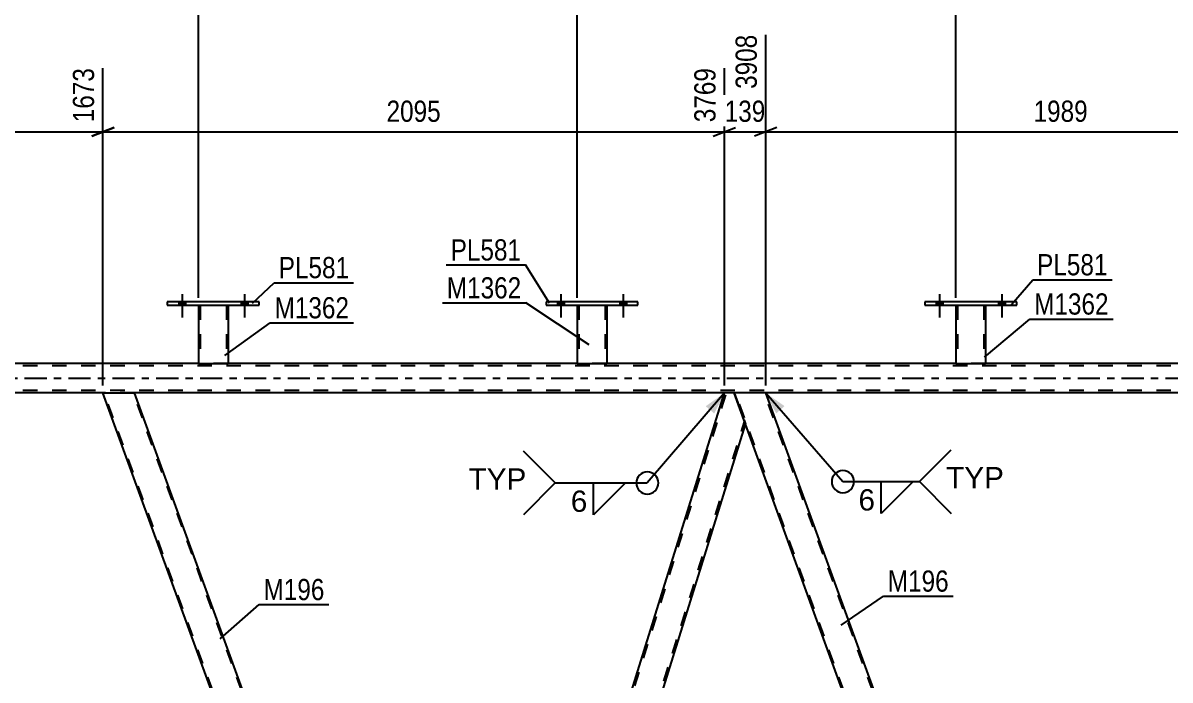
# Model space of a CAD drawing. Header units: millimetres. Extents: x 0 to 841, y 0 to 594.
# Drawn here: x 109.8 to 264.6, y 398.9 to 487.6 of the extents above; entities that cross this region are included whole.
import ezdxf

# ---------------------------------------------------------------- set-up
doc = ezdxf.new("R2010")
doc.units = ezdxf.units.MM
doc.linetypes.add('DXK_LINE_DOT2', pattern=[3.9198, 1.9599, -1.9599])
doc.linetypes.add('DXK_LINE_DOT3', pattern=[5.9187, 2.979, -0.9799, 0.9799, -0.9799])
doc.styles.add('Arial', font='ARIAL.TTF', dxfattribs={"height": 0.2})
doc.styles.add('Arial Narrow', font='ARIALN.TTF', dxfattribs={"height": 0.2})

# ---------------------------------------------------------------- blocks, each defined once
blk = doc.blocks.new('Bolt-318888822-3717 - 3653')
at = {"linetype": 'Continuous'}
for points in [[(181.96, 449.48), (182.84, 449.48), (182.84, 449.96), (181.96, 449.96)], [(190.36, 449.48), (191.24, 449.48), (191.24, 449.96), (190.36, 449.96)]]:
    blk.add_hatch(color=1, dxfattribs=at).paths.add_polyline_path(points)
at = {"color": 1, "linetype": 'Continuous'}
for p, q in [((182.4, 450.96), (182.4, 447.84)), ((190.8, 450.96), (190.8, 447.84)), ((181.96, 449.96), (181.96, 449.48)), ((182.84, 449.96), (182.84, 449.48)), ((190.36, 449.96), (190.36, 449.48)), ((191.24, 449.96), (191.24, 449.48))]:
    blk.add_line(p, q, dxfattribs=at)
blk = doc.blocks.new('Part-318888822-4085 - 3653')
at = {"color": 7, "linetype": 'DXK_LINE_DOT2'}
for p, q in [((289.84, 437.64), (253.03, 319.52)), ((292.32, 433.76), (255.75, 316.42)), ((292.46, 433.39), (292.44, 433.44)), ((292.46, 433.39), (292.44, 433.44)), ((253.31, 321.24), (252.89, 319.89)), ((257.5, 321.24), (256, 316.42)), ((254.15, 316.42), (252.89, 319.89)), ((256, 316.42), (254.15, 316.42))]:
    blk.add_line(p, q, dxfattribs=at)
at = {"color": 2, "linetype": 'Continuous'}
for p, q in [((289.59, 437.64), (253.31, 321.24)), ((290.91, 437.64), (289.59, 437.64)), ((292.44, 433.44), (290.91, 437.64)), ((292.46, 433.39), (257.5, 321.24))]:
    blk.add_line(p, q, dxfattribs=at)
blk = doc.blocks.new('Bolt-318888822-3715 - 3653')
at = {"linetype": 'Continuous'}
for points in [[(130.88, 449.48), (131.76, 449.48), (131.76, 449.96), (130.88, 449.96)], [(139.28, 449.48), (140.16, 449.48), (140.16, 449.96), (139.28, 449.96)]]:
    blk.add_hatch(color=1, dxfattribs=at).paths.add_polyline_path(points)
at = {"color": 1, "linetype": 'Continuous'}
for p, q in [((131.32, 450.96), (131.32, 447.84)), ((139.72, 450.96), (139.72, 447.84)), ((130.88, 449.96), (130.88, 449.48)), ((131.76, 449.96), (131.76, 449.48)), ((139.28, 449.96), (139.28, 449.48)), ((140.16, 449.96), (140.16, 449.48))]:
    blk.add_line(p, q, dxfattribs=at)
blk = doc.blocks.new('Bolt-318888822-3716 - 3653')
at = {"linetype": 'Continuous'}
for points in [[(181.96, 449.48), (182.84, 449.48), (182.84, 449.96), (181.96, 449.96)], [(190.36, 449.48), (191.24, 449.48), (191.24, 449.96), (190.36, 449.96)]]:
    blk.add_hatch(color=1, dxfattribs=at).paths.add_polyline_path(points)
at = {"color": 1, "linetype": 'Continuous'}
for p, q in [((182.4, 450.96), (182.4, 447.84)), ((190.8, 450.96), (190.8, 447.84)), ((181.96, 449.96), (181.96, 449.48)), ((182.84, 449.96), (182.84, 449.48)), ((190.36, 449.96), (190.36, 449.48)), ((191.24, 449.96), (191.24, 449.48))]:
    blk.add_line(p, q, dxfattribs=at)
blk = doc.blocks.new('Bolt-318888822-3718 - 3653')
at = {"linetype": 'Continuous'}
for points in [[(233.04, 449.48), (233.92, 449.48), (233.92, 449.96), (233.04, 449.96)], [(241.44, 449.48), (242.32, 449.48), (242.32, 449.96), (241.44, 449.96)]]:
    blk.add_hatch(color=1, dxfattribs=at).paths.add_polyline_path(points)
at = {"color": 1, "linetype": 'Continuous'}
for p, q in [((233.48, 450.96), (233.48, 447.84)), ((241.88, 450.96), (241.88, 447.84)), ((233.04, 449.96), (233.04, 449.48)), ((233.92, 449.96), (233.92, 449.48)), ((241.44, 449.96), (241.44, 449.48)), ((242.32, 449.96), (242.32, 449.48))]:
    blk.add_line(p, q, dxfattribs=at)
blk = doc.blocks.new('Bolt-318888822-3872 - 3653')
at = {"linetype": 'Continuous'}
for points in [[(130.88, 449.48), (131.76, 449.48), (131.76, 449.96), (130.88, 449.96)], [(139.28, 449.48), (140.16, 449.48), (140.16, 449.96), (139.28, 449.96)]]:
    blk.add_hatch(color=1, dxfattribs=at).paths.add_polyline_path(points)
at = {"color": 1, "linetype": 'Continuous'}
for p, q in [((131.32, 450.96), (131.32, 447.84)), ((139.72, 450.96), (139.72, 447.84)), ((130.88, 449.96), (130.88, 449.48)), ((131.76, 449.96), (131.76, 449.48)), ((139.28, 449.96), (139.28, 449.48)), ((140.16, 449.96), (140.16, 449.48))]:
    blk.add_line(p, q, dxfattribs=at)
blk = doc.blocks.new('Part-318888822-3869 - 3653')
at = {"color": 2, "linetype": 'Continuous'}
for p, q in [((129.32, 449.96), (129.32, 449.48)), ((141.72, 449.96), (129.32, 449.96)), ((129.32, 449.48), (141.72, 449.48)), ((141.72, 449.48), (141.72, 449.96))]:
    blk.add_line(p, q, dxfattribs=at)
blk = doc.blocks.new('Part-318888822-3877 - 3653')
at = {"color": 2, "linetype": 'Continuous'}
for p, q in [((231.48, 449.96), (231.48, 449.48)), ((243.88, 449.96), (231.48, 449.96)), ((231.48, 449.48), (243.88, 449.48)), ((243.88, 449.48), (243.88, 449.96))]:
    blk.add_line(p, q, dxfattribs=at)
blk = doc.blocks.new('Part-318888822-3882 - 3653')
at = {"color": 2, "linetype": 'Continuous'}
for p, q in [((235.68, 449.48), (235.68, 441.64)), ((239.68, 449.48), (239.68, 441.64)), ((235.68, 441.64), (239.68, 441.64))]:
    blk.add_line(p, q, dxfattribs=at)
at = {"color": 7, "linetype": 'DXK_LINE_DOT2'}
for p, q in [((235.68, 449.48), (239.68, 449.48)), ((235.68, 449.48), (235.68, 449.48)), ((235.68, 449.48), (235.68, 449.48)), ((235.92, 449.48), (235.92, 441.64)), ((239.44, 449.48), (239.44, 441.64)), ((239.68, 449.48), (239.68, 449.48)), ((239.68, 449.48), (239.68, 449.48)), ((239.39, 441.64), (239.43, 441.64)), ((239.39, 441.64), (239.43, 441.64)), ((239.43, 441.64), (239.44, 441.64)), ((239.43, 441.64), (239.44, 441.64))]:
    blk.add_line(p, q, dxfattribs=at)
blk = doc.blocks.new('Bolt-318888822-3900 - 3653')
at = {"linetype": 'Continuous'}
for points in [[(233.04, 449.48), (233.92, 449.48), (233.92, 449.96), (233.04, 449.96)], [(241.44, 449.48), (242.32, 449.48), (242.32, 449.96), (241.44, 449.96)]]:
    blk.add_hatch(color=1, dxfattribs=at).paths.add_polyline_path(points)
at = {"color": 1, "linetype": 'Continuous'}
for p, q in [((233.48, 450.96), (233.48, 447.84)), ((241.88, 450.96), (241.88, 447.84)), ((233.04, 449.96), (233.04, 449.48)), ((233.92, 449.96), (233.92, 449.48)), ((241.44, 449.96), (241.44, 449.48)), ((242.32, 449.96), (242.32, 449.48))]:
    blk.add_line(p, q, dxfattribs=at)
blk = doc.blocks.new('Part-318888822-3975 - 3653')
at = {"color": 2, "linetype": 'Continuous'}
for p, q in [((164.76, 316.42), (120.64, 437.64)), ((120.64, 437.64), (124.9, 437.64)), ((167.77, 319.84), (124.9, 437.64))]:
    blk.add_line(p, q, dxfattribs=at)
at = {"color": 7, "linetype": 'DXK_LINE_DOT2'}
for p, q in [((164.93, 316.42), (120.81, 437.64)), ((168.85, 316.42), (124.73, 437.64)), ((169.02, 316.42), (167.77, 319.84)), ((164.76, 316.42), (169.02, 316.42))]:
    blk.add_line(p, q, dxfattribs=at)
blk = doc.blocks.new('Part-318888822-3998 - 3653')
at = {"color": 2, "linetype": 'Continuous'}
for p, q in [((133.52, 449.48), (133.52, 441.64)), ((137.52, 449.48), (137.52, 441.64)), ((133.52, 441.64), (137.52, 441.64))]:
    blk.add_line(p, q, dxfattribs=at)
at = {"color": 7, "linetype": 'DXK_LINE_DOT2'}
for p, q in [((133.52, 449.48), (137.52, 449.48)), ((133.52, 449.48), (133.52, 449.48)), ((133.52, 449.48), (133.52, 449.48)), ((133.76, 449.48), (133.76, 441.64)), ((137.28, 449.48), (137.28, 441.64)), ((137.52, 449.48), (137.52, 449.48)), ((137.52, 449.48), (137.52, 449.48)), ((137.23, 441.64), (137.26, 441.64)), ((137.23, 441.64), (137.26, 441.64)), ((137.26, 441.64), (137.28, 441.64)), ((137.26, 441.64), (137.28, 441.64))]:
    blk.add_line(p, q, dxfattribs=at)
blk = doc.blocks.new('Part-318888822-4003 - 3653')
at = {"color": 2, "linetype": 'Continuous'}
for p, q in [((180.4, 449.96), (180.4, 449.48)), ((192.8, 449.96), (180.4, 449.96)), ((180.4, 449.48), (192.8, 449.48)), ((192.8, 449.48), (192.8, 449.96))]:
    blk.add_line(p, q, dxfattribs=at)
blk = doc.blocks.new('Part-318888822-4008 - 3653')
at = {"color": 2, "linetype": 'Continuous'}
for p, q in [((184.6, 449.48), (184.6, 441.64)), ((188.6, 449.48), (188.6, 441.64)), ((184.6, 441.64), (188.6, 441.64))]:
    blk.add_line(p, q, dxfattribs=at)
at = {"color": 7, "linetype": 'DXK_LINE_DOT2'}
for p, q in [((184.6, 449.48), (188.6, 449.48)), ((184.6, 449.48), (184.6, 449.48)), ((184.6, 449.48), (184.6, 449.48)), ((184.84, 449.48), (184.84, 441.64)), ((188.36, 449.48), (188.36, 441.64)), ((188.6, 449.48), (188.6, 449.48)), ((188.6, 449.48), (188.6, 449.48)), ((188.31, 441.64), (188.34, 441.64)), ((188.31, 441.64), (188.34, 441.64)), ((188.34, 441.64), (188.36, 441.64)), ((188.34, 441.64), (188.36, 441.64))]:
    blk.add_line(p, q, dxfattribs=at)
blk = doc.blocks.new('Part-318888822-4075 - 3653')
at = {"color": 2, "linetype": 'Continuous'}
for p, q in [((167.76, 319.89), (204.46, 437.64)), ((205.78, 437.64), (204.46, 437.64)), ((207.31, 433.44), (205.78, 437.64)), ((170.86, 316.42), (207.32, 433.39)), ((169.02, 316.42), (167.77, 319.84))]:
    blk.add_line(p, q, dxfattribs=at)
at = {"color": 7, "linetype": 'DXK_LINE_DOT2'}
for p, q in [((167.89, 319.52), (204.71, 437.64)), ((170.61, 316.42), (207.19, 433.76)), ((207.32, 433.39), (207.31, 433.44)), ((207.32, 433.39), (207.31, 433.44)), ((167.77, 319.84), (167.76, 319.89)), ((169.02, 316.42), (170.86, 316.42))]:
    blk.add_line(p, q, dxfattribs=at)
blk = doc.blocks.new('Part-318888822-4080 - 3653')
at = {"color": 2, "linetype": 'Continuous'}
for p, q in [((210.03, 437.64), (205.78, 437.64)), ((252.4, 321.24), (210.03, 437.64)), ((248.14, 321.24), (207.31, 433.44))]:
    blk.add_line(p, q, dxfattribs=at)
at = {"color": 7, "linetype": 'DXK_LINE_DOT2'}
for p, q in [((205.78, 437.64), (207.31, 433.44)), ((250.07, 316.42), (205.95, 437.64)), ((253.98, 316.42), (209.86, 437.64)), ((249.9, 316.42), (248.14, 321.24)), ((254.15, 316.42), (252.4, 321.24)), ((254.15, 316.42), (249.9, 316.42))]:
    blk.add_line(p, q, dxfattribs=at)
blk = doc.blocks.new('Part-318888822-4171 - 3653')
at = {"color": 7, "linetype": 'DXK_LINE_DOT2'}
for p, q in [((527.31, 441.32), (68.64, 441.32)), ((137.52, 441.64), (133.52, 441.64)), ((188.6, 441.64), (184.6, 441.64)), ((239.68, 441.64), (235.68, 441.64)), ((527.31, 437.96), (68.64, 437.96)), ((124.9, 437.64), (120.64, 437.64)), ((210.03, 437.64), (204.46, 437.64))]:
    blk.add_line(p, q, dxfattribs=at)
at = {"color": 2, "linetype": 'Continuous'}
for p, q in [((133.52, 441.64), (86.44, 441.64)), ((184.6, 441.64), (137.52, 441.64)), ((235.68, 441.64), (188.6, 441.64)), ((286.76, 441.64), (239.68, 441.64)), ((120.64, 437.64), (68.64, 437.64)), ((204.46, 437.64), (124.9, 437.64)), ((289.59, 437.64), (210.03, 437.64))]:
    blk.add_line(p, q, dxfattribs=at)
at = {"color": 7, "linetype": 'DXK_LINE_DOT3'}
blk.add_line((68.64, 439.64), (527.31, 439.64), dxfattribs=at)
blk = doc.blocks.new('StraightDimension-318888822-14123 - 3653')
at = {"color": 7, "linetype": 'Continuous'}
for p, q in [((120.64, 438.64), (120.64, 481.5)), ((204.46, 438.64), (204.46, 481.5)), ((122.14, 473.49), (119.14, 472.29)), ((202.96, 472.29), (205.96, 473.49)), ((120.64, 472.89), (204.46, 472.89))]:
    blk.add_line(p, q, dxfattribs=at)
at = {"color": 0, "linetype": 'Continuous'}
blk.add_wipeout([(203.86, 482.1), (199.66, 482.1), (199.66, 473.59), (203.86, 473.59)], dxfattribs=at)
at = {"color": 0}
blk.add_wipeout([(166.81, 473.64), (166.81, 477.84), (158.29, 477.84), (158.29, 473.64)], dxfattribs=at)
at = {"color": 3, "linetype": 'Continuous', "style": 'Arial Narrow'}
blk.add_text('3769', height=2.863, rotation=90.0002, dxfattribs=at).set_placement((203.26, 474.19))
at = {"color": 3, "style": 'Arial Narrow'}
blk.add_text('2095', height=2.863, dxfattribs=at).set_placement((158.89, 474.24))
blk = doc.blocks.new('StraightDimension-318888822-14589 - 3653')
at = {"color": 7, "linetype": 'Continuous'}
for p, q in [((184.6, 450.48), (184.6, 500.26)), ((235.68, 450.48), (235.68, 500.26)), ((186.1, 492.25), (183.1, 491.05)), ((234.18, 491.05), (237.18, 492.25)), ((184.6, 491.65), (235.68, 491.65))]:
    blk.add_line(p, q, dxfattribs=at)
at = {"color": 0, "linetype": 'Continuous'}
blk.add_wipeout([(235.08, 500.86), (230.88, 500.86), (230.88, 492.35), (235.08, 492.35)], dxfattribs=at)
at = {"color": 0}
blk.add_wipeout([(214.4, 492.4), (214.4, 496.6), (205.89, 496.6), (205.89, 492.4)], dxfattribs=at)
at = {"color": 3, "linetype": 'Continuous', "style": 'Arial Narrow'}
blk.add_text('4549', height=2.863, rotation=90.0002, dxfattribs=at).set_placement((234.48, 492.95))
at = {"color": 3, "style": 'Arial Narrow'}
blk.add_text('1277', height=2.863, dxfattribs=at).set_placement((206.49, 493))
blk = doc.blocks.new('StraightDimension-318888822-14122 - 3653')
at = {"color": 7, "linetype": 'Continuous'}
for p, q in [((210.03, 438.64), (210.03, 486)), ((204.46, 438.64), (204.46, 481.5)), ((202.96, 472.29), (205.96, 473.49)), ((211.53, 473.49), (208.53, 472.29)), ((204.46, 472.89), (210.03, 472.89))]:
    blk.add_line(p, q, dxfattribs=at)
at = {"color": 0}
blk.add_wipeout([(210.59, 473.64), (210.59, 477.84), (203.9, 477.84), (203.9, 473.64)], dxfattribs=at)
at = {"color": 3, "style": 'Arial Narrow'}
blk.add_text('139', height=2.863, dxfattribs=at).set_placement((204.5, 474.24))
at = {"color": 0, "linetype": 'Continuous'}
blk.add_wipeout([(209.43, 486.6), (205.23, 486.6), (205.23, 478.09), (209.43, 478.09)], dxfattribs=at)
at = {"color": 3, "linetype": 'Continuous', "style": 'Arial Narrow'}
blk.add_text('3908', height=2.863, rotation=90.0002, dxfattribs=at).set_placement((208.83, 478.69))
blk = doc.blocks.new('StraightDimension-318888822-5035 - 3653')
at = {"color": 7, "linetype": 'Continuous'}
for p, q in [((58.42, 436.64), (58.42, 378.02)), ((110.97, 317.42), (110.97, 383.27)), ((59.92, 381.02), (56.92, 379.82)), ((109.47, 379.82), (112.47, 381.02)), ((58.42, 380.42), (110.97, 380.42))]:
    blk.add_line(p, q, dxfattribs=at)
at = {"color": 0}
blk.add_wipeout([(88.95, 381.17), (88.95, 385.37), (80.44, 385.37), (80.44, 381.17)], dxfattribs=at)
at = {"color": 3, "style": 'Arial Narrow'}
blk.add_text('1431', height=2.863, dxfattribs=at).set_placement((81.04, 381.77))
blk = doc.blocks.new('StraightDimension-318888822-14124 - 3653')
at = {"color": 7, "linetype": 'Continuous'}
for p, q in [((120.64, 438.64), (120.64, 481.5)), ((58.42, 447.14), (58.42, 476.01)), ((59.92, 473.49), (56.92, 472.29)), ((119.14, 472.29), (122.14, 473.49)), ((58.42, 472.89), (120.64, 472.89))]:
    blk.add_line(p, q, dxfattribs=at)
at = {"color": 0, "linetype": 'Continuous'}
for points in [[(120.04, 482.1), (115.84, 482.1), (115.84, 473.59), (120.04, 473.59)], [(57.82, 476.61), (53.62, 476.61), (53.62, 473.59), (57.82, 473.59)]]:
    blk.add_wipeout(points, dxfattribs=at)
at = {"color": 0}
blk.add_wipeout([(93.79, 473.64), (93.79, 477.84), (85.28, 477.84), (85.28, 473.64)], dxfattribs=at)
at = {"color": 3, "linetype": 'Continuous', "style": 'Arial Narrow'}
for s, height, p in [('1673', 2.863, (119.44, 474.19)), ('0', 2.86, (57.22, 474.19))]:
    blk.add_text(s, height=height, rotation=90.0002, dxfattribs=at).set_placement(p)
at = {"color": 3, "style": 'Arial Narrow'}
blk.add_text('1673', height=2.863, dxfattribs=at).set_placement((85.88, 474.24))
blk = doc.blocks.new('StraightDimension-318888822-14121 - 3653')
at = {"color": 7, "linetype": 'Continuous'}
for p, q in [((210.03, 438.64), (210.03, 486)), ((289.59, 438.64), (289.59, 481.5)), ((211.53, 473.49), (208.53, 472.29)), ((288.09, 472.29), (291.09, 473.49)), ((210.03, 472.89), (289.59, 472.89))]:
    blk.add_line(p, q, dxfattribs=at)
at = {"color": 0, "linetype": 'Continuous'}
blk.add_wipeout([(288.99, 482.1), (284.79, 482.1), (284.79, 473.59), (288.99, 473.59)], dxfattribs=at)
at = {"color": 0}
blk.add_wipeout([(254.07, 473.64), (254.07, 477.84), (245.56, 477.84), (245.56, 473.64)], dxfattribs=at)
at = {"color": 3, "linetype": 'Continuous', "style": 'Arial Narrow'}
blk.add_text('5897', height=2.863, rotation=90.0002, dxfattribs=at).set_placement((288.39, 474.19))
at = {"color": 3, "style": 'Arial Narrow'}
blk.add_text('1989', height=2.863, dxfattribs=at).set_placement((246.16, 474.24))
blk = doc.blocks.new('StraightDimension-318888822-14588 - 3653')
at = {"color": 7, "linetype": 'Continuous'}
for p, q in [((235.68, 450.48), (235.68, 500.26)), ((286.76, 450.48), (286.76, 500.26)), ((237.18, 492.25), (234.18, 491.05)), ((285.26, 491.05), (288.26, 492.25)), ((235.68, 491.65), (286.76, 491.65))]:
    blk.add_line(p, q, dxfattribs=at)
at = {"color": 0, "linetype": 'Continuous'}
blk.add_wipeout([(286.16, 500.86), (281.96, 500.86), (281.96, 492.35), (286.16, 492.35)], dxfattribs=at)
at = {"color": 0}
blk.add_wipeout([(265.48, 492.4), (265.48, 496.6), (256.97, 496.6), (256.97, 492.4)], dxfattribs=at)
at = {"color": 3, "linetype": 'Continuous', "style": 'Arial Narrow'}
blk.add_text('5826', height=2.863, rotation=90.0002, dxfattribs=at).set_placement((285.56, 492.95))
at = {"color": 3, "style": 'Arial Narrow'}
blk.add_text('1277', height=2.863, dxfattribs=at).set_placement((257.57, 493))
blk = doc.blocks.new('StraightDimension-318888822-14590 - 3653')
at = {"color": 7, "linetype": 'Continuous'}
for p, q in [((133.52, 450.48), (133.52, 500.26)), ((184.6, 450.48), (184.6, 500.26)), ((135.02, 492.25), (132.02, 491.05)), ((183.1, 491.05), (186.1, 492.25)), ((133.52, 491.65), (184.6, 491.65))]:
    blk.add_line(p, q, dxfattribs=at)
at = {"color": 0, "linetype": 'Continuous'}
blk.add_wipeout([(184, 500.86), (179.8, 500.86), (179.8, 492.35), (184, 492.35)], dxfattribs=at)
at = {"color": 0}
blk.add_wipeout([(163.32, 492.4), (163.32, 496.6), (154.81, 496.6), (154.81, 492.4)], dxfattribs=at)
at = {"color": 3, "linetype": 'Continuous', "style": 'Arial Narrow'}
blk.add_text('3272', height=2.863, rotation=90.0002, dxfattribs=at).set_placement((183.4, 492.95))
at = {"color": 3, "style": 'Arial Narrow'}
blk.add_text('1277', height=2.863, dxfattribs=at).set_placement((155.41, 493))
blk = doc.blocks.new('StraightDimension-318888822-14591 - 3653')
at = {"color": 7, "linetype": 'Continuous'}
for p, q in [((133.52, 450.48), (133.52, 500.26)), ((82.44, 450.48), (82.44, 498.43)), ((83.94, 492.25), (80.94, 491.05)), ((132.02, 491.05), (135.02, 492.25)), ((82.44, 491.65), (133.52, 491.65))]:
    blk.add_line(p, q, dxfattribs=at)
at = {"color": 0, "linetype": 'Continuous'}
blk.add_wipeout([(132.92, 500.86), (128.72, 500.86), (128.72, 492.35), (132.92, 492.35)], dxfattribs=at)
at = {"color": 0}
blk.add_wipeout([(112.24, 492.4), (112.24, 496.6), (103.73, 496.6), (103.73, 492.4)], dxfattribs=at)
at = {"color": 3, "linetype": 'Continuous', "style": 'Arial Narrow'}
blk.add_text('1995', height=2.863, rotation=90.0002, dxfattribs=at).set_placement((132.32, 492.95))
at = {"color": 3, "style": 'Arial Narrow'}
blk.add_text('1277', height=2.863, dxfattribs=at).set_placement((104.33, 493))
blk = doc.blocks.new('Mark-318888822-3865 - 3653')
at = {"color": 0}
blk.add_wipeout([(153.85, 453.13), (153.85, 456.13), (144.35, 456.13), (144.35, 453.13)], dxfattribs=at)
blk.add_wipeout([(153.85, 453.13), (153.85, 456.13), (144.35, 456.13), (144.35, 453.13)], dxfattribs=at)
at = {"color": 30, "linetype": 'Continuous'}
for p, q in [((140.81, 449.78), (143.75, 452.53)), ((143.75, 452.53), (154.45, 452.53))]:
    blk.add_line(p, q, dxfattribs=at)
at = {"color": 3, "style": 'Arial Narrow'}
blk.add_text('PL581', height=2.863, dxfattribs=at).set_placement((144.35, 453.13))
blk = doc.blocks.new('Mark-318888822-3873 - 3653')
at = {"color": 0}
blk.add_wipeout([(256.14, 453.52), (256.14, 456.52), (246.64, 456.52), (246.64, 453.52)], dxfattribs=at)
blk.add_wipeout([(256.14, 453.52), (256.14, 456.52), (246.64, 456.52), (246.64, 453.52)], dxfattribs=at)
at = {"color": 30, "linetype": 'Continuous'}
for p, q in [((243.16, 449.59), (246.04, 452.92)), ((246.04, 452.92), (256.74, 452.92))]:
    blk.add_line(p, q, dxfattribs=at)
at = {"color": 3, "style": 'Arial Narrow'}
blk.add_text('PL581', height=2.863, dxfattribs=at).set_placement((246.64, 453.52))
blk = doc.blocks.new('Mark-318888822-3878 - 3653')
at = {"color": 0}
blk.add_wipeout([(256.29, 448.22), (256.29, 451.22), (246.24, 451.22), (246.24, 448.22)], dxfattribs=at)
blk.add_wipeout([(256.29, 448.22), (256.29, 451.22), (246.24, 451.22), (246.24, 448.22)], dxfattribs=at)
at = {"color": 30, "linetype": 'Continuous'}
for p, q in [((239.52, 442.47), (245.64, 447.62)), ((245.64, 447.62), (256.89, 447.62))]:
    blk.add_line(p, q, dxfattribs=at)
at = {"color": 3, "style": 'Arial Narrow'}
blk.add_text('M1362', height=2.863, dxfattribs=at).set_placement((246.24, 448.22))
blk = doc.blocks.new('Mark-318888822-3971 - 3653')
at = {"color": 0}
blk.add_wipeout([(150.52, 409.68), (150.52, 412.68), (142.3, 412.68), (142.3, 409.68)], dxfattribs=at)
blk.add_wipeout([(150.52, 409.68), (150.52, 412.68), (142.3, 412.68), (142.3, 409.68)], dxfattribs=at)
at = {"color": 30, "linetype": 'Continuous'}
for p, q in [((136.45, 404.44), (141.7, 409.08)), ((141.7, 409.08), (151.12, 409.08))]:
    blk.add_line(p, q, dxfattribs=at)
at = {"color": 3, "style": 'Arial Narrow'}
blk.add_text('M196', height=2.863, dxfattribs=at).set_placement((142.3, 409.68))
blk = doc.blocks.new('Mark-318888822-3994 - 3653')
at = {"color": 0}
blk.add_wipeout([(153.84, 447.71), (153.84, 450.71), (143.79, 450.71), (143.79, 447.71)], dxfattribs=at)
blk.add_wipeout([(153.84, 447.71), (153.84, 450.71), (143.79, 450.71), (143.79, 447.71)], dxfattribs=at)
at = {"color": 30, "linetype": 'Continuous'}
for p, q in [((137.07, 442.71), (143.19, 447.11)), ((143.19, 447.11), (154.44, 447.11))]:
    blk.add_line(p, q, dxfattribs=at)
at = {"color": 3, "style": 'Arial Narrow'}
blk.add_text('M1362', height=2.863, dxfattribs=at).set_placement((143.79, 447.71))
blk = doc.blocks.new('Mark-318888822-3999 - 3653')
at = {"color": 0}
blk.add_wipeout([(177.04, 455.52), (177.04, 458.52), (167.54, 458.52), (167.54, 455.52)], dxfattribs=at)
blk.add_wipeout([(177.04, 455.52), (177.04, 458.52), (167.54, 458.52), (167.54, 455.52)], dxfattribs=at)
at = {"color": 30, "linetype": 'Continuous'}
for p in [(166.94, 454.92), (180.89, 449.76)]:
    blk.add_line(p, (177.64, 454.92), dxfattribs=at)
at = {"color": 3, "style": 'Arial Narrow'}
blk.add_text('PL581', height=2.863, dxfattribs=at).set_placement((167.54, 455.52))
blk = doc.blocks.new('Mark-318888822-4004 - 3653')
at = {"color": 0}
blk.add_wipeout([(177.07, 450.4), (177.07, 453.4), (167.02, 453.4), (167.02, 450.4)], dxfattribs=at)
blk.add_wipeout([(177.07, 450.4), (177.07, 453.4), (167.02, 453.4), (167.02, 450.4)], dxfattribs=at)
at = {"color": 30, "linetype": 'Continuous'}
for p in [(166.42, 449.8), (186.21, 444.13)]:
    blk.add_line(p, (177.67, 449.8), dxfattribs=at)
at = {"color": 3, "style": 'Arial Narrow'}
blk.add_text('M1362', height=2.863, dxfattribs=at).set_placement((167.02, 450.4))
blk = doc.blocks.new('Mark-318888822-4076 - 3653')
at = {"color": 0}
blk.add_wipeout([(234.73, 410.82), (234.73, 413.82), (226.5, 413.82), (226.5, 410.82)], dxfattribs=at)
blk.add_wipeout([(234.73, 410.82), (234.73, 413.82), (226.5, 413.82), (226.5, 410.82)], dxfattribs=at)
at = {"color": 30, "linetype": 'Continuous'}
for p, q in [((220.2, 406.29), (225.9, 410.22)), ((225.9, 410.22), (235.33, 410.22))]:
    blk.add_line(p, q, dxfattribs=at)
at = {"color": 3, "style": 'Arial Narrow'}
blk.add_text('M196', height=2.863, dxfattribs=at).set_placement((226.5, 410.82))
blk = doc.blocks.new('WeldMark-318888822-5450 - 3653')
at = {"linetype": 'Continuous'}
blk.add_hatch(color=30, dxfattribs=at).paths.add_polyline_path([(201.94, 435.85), (204.46, 437.64), (203.08, 434.87)])
at = {"color": 30, "linetype": 'Continuous'}
blk.add_line((204.46, 437.64), (194.06, 425.5), dxfattribs=at)
at = {"color": 3, "linetype": 'Continuous'}
for q in [(177.35, 429.78), (177.35, 421.21)]:
    blk.add_line((181.64, 425.5), q, dxfattribs=at)
for start, end in [(90, 270), (270, 90)]:
    blk.add_arc((194.06, 425.5), 1.5, start, end, dxfattribs=at)
at = {"color": 0}
blk.add_wipeout([(186.16, 421.4), (186.16, 424.8), (183.54, 424.8), (183.54, 421.4)], dxfattribs=at)
at = {"color": 30, "linetype": 'Continuous'}
blk.add_line((181.64, 425.5), (194.06, 425.5), dxfattribs=at)
at = {"color": 3, "linetype": 'Continuous'}
for p, q in [((186.82, 425.5), (191.11, 425.5)), ((191.11, 425.5), (186.82, 421.21)), ((186.82, 421.21), (186.82, 425.5))]:
    blk.add_line(p, q, dxfattribs=at)
at = {"color": 3, "style": 'Arial'}
blk.add_text('6', height=2.87, dxfattribs=at).set_placement((183.74, 421.6))
at = {"color": 0, "linetype": 'Continuous'}
blk.add_wipeout([(177.74, 424.6), (177.74, 427.6), (169.96, 427.6), (169.96, 424.6)], dxfattribs=at)
blk.add_wipeout([(177.74, 424.6), (177.74, 427.6), (169.96, 427.6), (169.96, 424.6)], dxfattribs=at)
at = {"color": 3, "linetype": 'Continuous', "style": 'Arial'}
blk.add_text('TYP', height=2.865, dxfattribs=at).set_placement((169.96, 424.6))
blk = doc.blocks.new('WeldMark-318888822-5464 - 3653')
at = {"linetype": 'Continuous'}
blk.add_hatch(color=30, dxfattribs=at).paths.add_polyline_path([(211.44, 434.88), (210.03, 437.64), (212.57, 435.87)])
at = {"color": 30, "linetype": 'Continuous'}
blk.add_line((210.03, 437.64), (220.44, 425.68), dxfattribs=at)
at = {"color": 3, "linetype": 'Continuous'}
for q in [(235.05, 429.97), (235.05, 421.39)]:
    blk.add_line((230.77, 425.68), q, dxfattribs=at)
blk.add_arc((220.44, 425.68), 1.5, 90, 270, dxfattribs=at)
at = {"color": 0}
blk.add_wipeout([(224.97, 421.58), (224.97, 424.98), (222.34, 424.98), (222.34, 421.58)], dxfattribs=at)
at = {"color": 30, "linetype": 'Continuous'}
blk.add_line((220.44, 425.68), (230.77, 425.68), dxfattribs=at)
at = {"color": 3, "linetype": 'Continuous'}
for p, q in [((225.62, 425.68), (229.91, 425.68)), ((229.91, 425.68), (225.62, 421.39)), ((225.62, 421.39), (225.62, 425.68))]:
    blk.add_line(p, q, dxfattribs=at)
blk.add_arc((220.44, 425.68), 1.5, 270, 90, dxfattribs=at)
at = {"color": 3, "style": 'Arial'}
blk.add_text('6', height=2.87, dxfattribs=at).set_placement((222.54, 421.78))
at = {"color": 0, "linetype": 'Continuous'}
blk.add_wipeout([(242.14, 424.78), (242.14, 427.78), (234.37, 427.78), (234.37, 424.78)], dxfattribs=at)
blk.add_wipeout([(242.14, 424.78), (242.14, 427.78), (234.37, 427.78), (234.37, 424.78)], dxfattribs=at)
at = {"color": 3, "linetype": 'Continuous', "style": 'Arial'}
blk.add_text('TYP', height=2.865, dxfattribs=at).set_placement((234.37, 424.78))

msp = doc.modelspace()

# ---------------------------------------------------------------- block references
for name in ['Bolt-318888822-3715 - 3653', 'Bolt-318888822-3872 - 3653', 'Bolt-318888822-3717 - 3653', 'Bolt-318888822-3716 - 3653', 'Bolt-318888822-3718 - 3653', 'Bolt-318888822-3900 - 3653', 'Part-318888822-3869 - 3653', 'Part-318888822-3998 - 3653', 'Part-318888822-4003 - 3653', 'Part-318888822-4008 - 3653', 'Part-318888822-3877 - 3653', 'Part-318888822-3882 - 3653', 'Part-318888822-4171 - 3653', 'StraightDimension-318888822-5035 - 3653', 'Part-318888822-3975 - 3653', 'Part-318888822-4075 - 3653', 'Part-318888822-4080 - 3653', 'Part-318888822-4085 - 3653']:
    msp.add_blockref(name, (0, 0))

# ---------------------------------------------------------------- next in the draw order: block references
for name in ['StraightDimension-318888822-14123 - 3653', 'WeldMark-318888822-5450 - 3653', 'WeldMark-318888822-5464 - 3653', 'Mark-318888822-4076 - 3653', 'Mark-318888822-3971 - 3653']:
    msp.add_blockref(name, (0, 0))

# ---------------------------------------------------------------- next in the draw order: block references
for name in ['StraightDimension-318888822-14589 - 3653', 'StraightDimension-318888822-14124 - 3653']:
    msp.add_blockref(name, (0, 0))

# ---------------------------------------------------------------- next in the draw order: block references
for name in ['StraightDimension-318888822-14590 - 3653', 'StraightDimension-318888822-14122 - 3653']:
    msp.add_blockref(name, (0, 0))

# ---------------------------------------------------------------- next in the draw order: block references
for name in ['StraightDimension-318888822-14591 - 3653', 'StraightDimension-318888822-14121 - 3653', 'Mark-318888822-3999 - 3653', 'Mark-318888822-3865 - 3653']:
    msp.add_blockref(name, (0, 0))

# ---------------------------------------------------------------- next in the draw order: block references
for name in ['StraightDimension-318888822-14588 - 3653', 'Mark-318888822-4004 - 3653', 'Mark-318888822-3994 - 3653']:
    msp.add_blockref(name, (0, 0))

# ---------------------------------------------------------------- next in the draw order: block references
msp.add_blockref('Mark-318888822-3873 - 3653', (0, 0))

# ---------------------------------------------------------------- next in the draw order: block references
msp.add_blockref('Mark-318888822-3878 - 3653', (0, 0))

doc.saveas('drawing.dxf')
